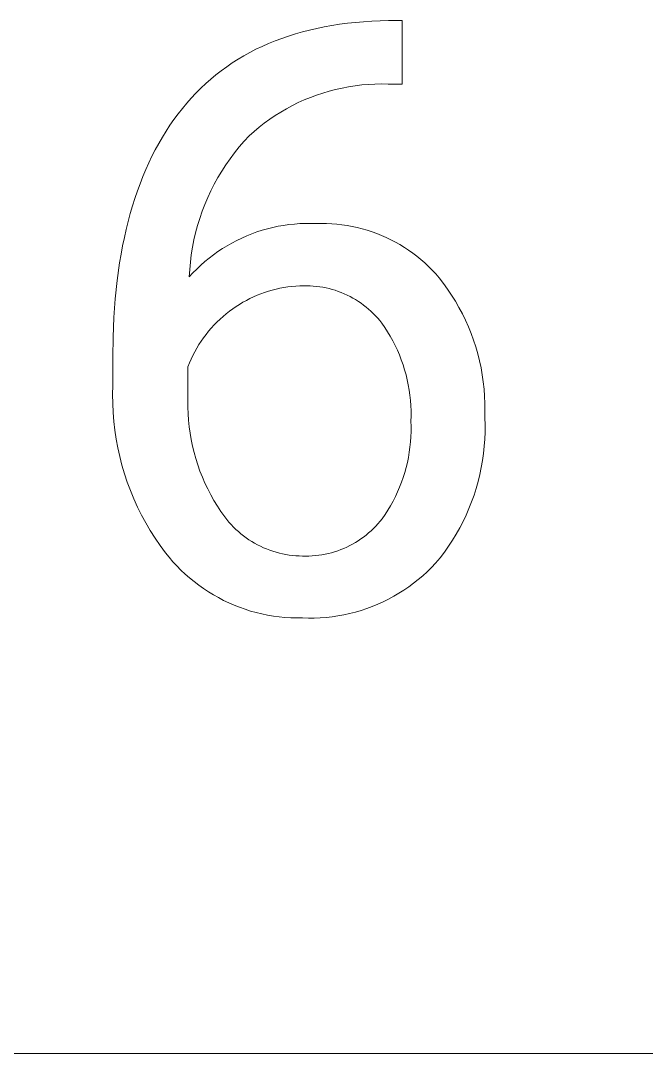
# Model space of a CAD drawing. Header units: millimetres. Extents: x 0 to 3480, y 0 to 2432.
# Drawn here: x 2866.1 to 2901.1, y 194.6 to 252.4 of the extents above; entities that cross this region are included whole.
import ezdxf

# ---------------------------------------------------------------- set-up
doc = ezdxf.new("R2010")
doc.units = ezdxf.units.MM
doc.header["$MEASUREMENT"] = 0
doc.layers.add('Domyślny', color=7, linetype='Continuous', true_color=0x000000)

msp = doc.modelspace()

# ---------------------------------------------------------------- linework, layer by layer
at = {"layer": 'Domyślny', "color": 18, "lineweight": 15, "true_color": 0x000000}
for p, q in [((2883.086, 252.02), (2883.509, 252.095)), ((2883.509, 252.095), (2883.941, 252.161)), ((2883.941, 252.161), (2884.379, 252.218)), ((2884.379, 252.218), (2884.825, 252.266)), ((2884.825, 252.266), (2885.278, 252.305)), ((2885.278, 252.305), (2885.739, 252.334)), ((2885.739, 252.334), (2886.207, 252.354)), ((2886.207, 252.354), (2886.682, 252.366)), ((2886.682, 252.366), (2887.436, 252.366)), ((2887.436, 252.366), (2887.436, 248.819)), ((2880.699, 251.375), (2881.079, 251.505)), ((2881.079, 251.505), (2881.465, 251.627)), ((2881.465, 251.627), (2881.859, 251.739)), ((2881.859, 251.739), (2882.261, 251.842)), ((2882.261, 251.842), (2882.67, 251.935)), ((2882.67, 251.935), (2883.086, 252.02)), ((2879.257, 250.761), (2879.606, 250.928)), ((2879.606, 250.928), (2879.963, 251.086)), ((2879.963, 251.086), (2880.328, 251.235)), ((2880.328, 251.235), (2880.699, 251.375)), ((2878.252, 250.204), (2878.579, 250.399)), ((2878.579, 250.399), (2878.914, 250.585)), ((2878.914, 250.585), (2879.257, 250.761)), ((2877.314, 249.564), (2877.619, 249.787)), ((2877.619, 249.787), (2877.932, 250)), ((2877.932, 250), (2878.252, 250.204)), ((2876.726, 249.091), (2877.016, 249.332)), ((2877.016, 249.332), (2877.314, 249.564)), ((2876.167, 248.582), (2876.443, 248.841)), ((2876.443, 248.841), (2876.726, 249.091)), ((2884.081, 248.595), (2883.72, 248.513)), ((2884.445, 248.664), (2884.081, 248.595)), ((2884.811, 248.721), (2884.445, 248.664)), ((2885.179, 248.765), (2884.811, 248.721)), ((2885.548, 248.798), (2885.179, 248.765)), ((2885.918, 248.817), (2885.548, 248.798)), ((2886.289, 248.824), (2885.918, 248.817)), ((2886.659, 248.819), (2886.289, 248.824)), ((2887.436, 248.819), (2886.659, 248.819)), ((2875.385, 247.748), (2875.638, 248.035)), ((2875.638, 248.035), (2875.899, 248.313)), ((2875.899, 248.313), (2876.167, 248.582)), ((2882.308, 248.068), (2881.965, 247.927)), ((2882.655, 248.197), (2882.308, 248.068)), ((2883.006, 248.314), (2882.655, 248.197)), ((2883.362, 248.42), (2883.006, 248.314)), ((2883.72, 248.513), (2883.362, 248.42)), ((2874.899, 247.146), (2875.139, 247.452)), ((2875.139, 247.452), (2875.385, 247.748)), ((2880.968, 247.437), (2880.648, 247.251)), ((2881.295, 247.611), (2880.968, 247.437)), ((2881.627, 247.775), (2881.295, 247.611)), ((2881.965, 247.927), (2881.627, 247.775)), ((2874.667, 246.833), (2874.899, 247.146)), ((2880.333, 247.055), (2880.026, 246.848)), ((2880.648, 247.251), (2880.333, 247.055)), ((2874.226, 246.181), (2874.443, 246.511)), ((2874.443, 246.511), (2874.667, 246.833)), ((2879.433, 246.404), (2879.148, 246.168)), ((2879.726, 246.631), (2879.433, 246.404)), ((2880.026, 246.848), (2879.726, 246.631)), ((2873.816, 245.495), (2874.017, 245.842)), ((2874.017, 245.842), (2874.226, 246.181)), ((2878.871, 245.922), (2878.588, 245.614)), ((2879.148, 246.168), (2878.871, 245.922)), ((2873.435, 244.776), (2873.622, 245.14)), ((2873.622, 245.14), (2873.816, 245.495)), ((2878.316, 245.298), (2878.055, 244.971)), ((2878.588, 245.614), (2878.316, 245.298)), ((2873.257, 244.404), (2873.435, 244.776)), ((2877.805, 244.637), (2877.567, 244.293)), ((2878.055, 244.971), (2877.805, 244.637)), ((2872.922, 243.635), (2873.085, 244.024)), ((2873.085, 244.024), (2873.257, 244.404)), ((2877.567, 244.293), (2877.34, 243.942)), ((2872.766, 243.238), (2872.922, 243.635)), ((2877.126, 243.584), (2876.925, 243.218)), ((2877.34, 243.942), (2877.126, 243.584)), ((2872.477, 242.419), (2872.618, 242.832)), ((2872.618, 242.832), (2872.766, 243.238)), ((2876.736, 242.845), (2876.559, 242.466)), ((2876.925, 243.218), (2876.736, 242.845)), ((2872.344, 241.996), (2872.477, 242.419)), ((2876.559, 242.466), (2876.396, 242.082)), ((2872.218, 241.566), (2872.344, 241.996)), ((2876.247, 241.692), (2876.111, 241.297)), ((2876.396, 242.082), (2876.247, 241.692)), ((2871.99, 240.679), (2872.101, 241.126)), ((2872.101, 241.126), (2872.218, 241.566)), ((2876.111, 241.297), (2875.988, 240.897)), ((2871.888, 240.223), (2871.99, 240.679)), ((2875.879, 240.494), (2875.784, 240.087)), ((2875.988, 240.897), (2875.879, 240.494)), ((2879.027, 240.431), (2879.315, 240.535)), ((2879.315, 240.535), (2879.607, 240.629)), ((2879.607, 240.629), (2879.902, 240.714)), ((2879.902, 240.714), (2880.2, 240.788)), ((2880.2, 240.788), (2880.5, 240.852)), ((2880.5, 240.852), (2880.802, 240.905)), ((2880.802, 240.905), (2881.106, 240.948)), ((2881.106, 240.948), (2881.411, 240.981)), ((2881.411, 240.981), (2881.717, 241.004)), ((2881.717, 241.004), (2882.024, 241.015)), ((2882.024, 241.015), (2882.331, 241.017)), ((2882.331, 241.017), (2882.637, 241.008)), ((2882.637, 241.008), (2882.926, 241.014)), ((2882.926, 241.014), (2883.214, 241.011)), ((2883.214, 241.011), (2883.502, 240.999)), ((2883.502, 240.999), (2883.789, 240.976)), ((2883.789, 240.976), (2884.075, 240.944)), ((2884.075, 240.944), (2884.36, 240.902)), ((2884.36, 240.902), (2884.644, 240.851)), ((2884.644, 240.851), (2884.925, 240.79)), ((2884.925, 240.79), (2885.205, 240.719)), ((2885.205, 240.719), (2885.482, 240.639)), ((2885.482, 240.639), (2885.756, 240.55)), ((2885.756, 240.55), (2886.026, 240.452)), ((2871.793, 239.759), (2871.888, 240.223)), ((2875.784, 240.087), (2875.703, 239.677)), ((2877.646, 239.765), (2877.913, 239.917)), ((2877.913, 239.917), (2878.184, 240.06)), ((2878.184, 240.06), (2878.461, 240.193)), ((2878.461, 240.193), (2878.742, 240.317)), ((2878.742, 240.317), (2879.027, 240.431)), ((2886.026, 240.452), (2886.294, 240.344)), ((2886.294, 240.344), (2886.557, 240.228)), ((2886.557, 240.228), (2886.817, 240.102)), ((2886.817, 240.102), (2887.072, 239.968)), ((2887.072, 239.968), (2887.322, 239.826)), ((2871.705, 239.286), (2871.793, 239.759)), ((2875.703, 239.677), (2875.637, 239.265)), ((2876.879, 239.257), (2877.129, 239.435)), ((2877.129, 239.435), (2877.385, 239.605)), ((2877.385, 239.605), (2877.646, 239.765)), ((2887.322, 239.826), (2887.568, 239.675)), ((2887.568, 239.675), (2887.808, 239.516)), ((2887.808, 239.516), (2888.043, 239.349)), ((2888.043, 239.349), (2888.272, 239.174)), ((2871.488, 237.818), (2871.625, 238.805)), ((2871.625, 238.805), (2871.705, 239.286)), ((2875.584, 238.851), (2875.546, 238.435)), ((2875.637, 239.265), (2875.584, 238.851)), ((2876.169, 238.672), (2876.399, 238.875)), ((2876.399, 238.875), (2876.636, 239.07)), ((2876.636, 239.07), (2876.879, 239.257)), ((2888.272, 239.174), (2888.495, 238.991)), ((2888.495, 238.991), (2888.711, 238.801)), ((2888.711, 238.801), (2888.921, 238.604)), ((2875.546, 238.435), (2875.521, 238.018)), ((2875.521, 238.018), (2875.73, 238.243)), ((2875.73, 238.243), (2875.945, 238.461)), ((2875.945, 238.461), (2876.169, 238.672)), ((2888.921, 238.604), (2889.125, 238.4)), ((2889.125, 238.4), (2889.321, 238.189)), ((2889.321, 238.189), (2889.51, 237.971)), ((2871.382, 236.797), (2871.488, 237.818)), ((2889.51, 237.971), (2889.756, 237.654)), ((2889.756, 237.654), (2889.991, 237.329)), ((2879.531, 237.079), (2879.324, 236.996)), ((2879.741, 237.155), (2879.531, 237.079)), ((2879.953, 237.224), (2879.741, 237.155)), ((2880.167, 237.285), (2879.953, 237.224)), ((2880.384, 237.34), (2880.167, 237.285)), ((2880.601, 237.388), (2880.384, 237.34)), ((2880.821, 237.428), (2880.601, 237.388)), ((2881.041, 237.461), (2880.821, 237.428)), ((2881.263, 237.486), (2881.041, 237.461)), ((2881.485, 237.505), (2881.263, 237.486)), ((2881.708, 237.516), (2881.485, 237.505)), ((2881.931, 237.519), (2881.708, 237.516)), ((2882.11, 237.521), (2881.931, 237.519)), ((2882.29, 237.517), (2882.11, 237.521)), ((2882.469, 237.507), (2882.29, 237.517)), ((2882.648, 237.491), (2882.469, 237.507)), ((2882.826, 237.469), (2882.648, 237.491)), ((2883.003, 237.441), (2882.826, 237.469)), ((2883.18, 237.407), (2883.003, 237.441)), ((2883.355, 237.367), (2883.18, 237.407)), ((2883.528, 237.321), (2883.355, 237.367)), ((2883.7, 237.269), (2883.528, 237.321)), ((2883.87, 237.211), (2883.7, 237.269)), ((2884.038, 237.148), (2883.87, 237.211)), ((2884.204, 237.079), (2884.038, 237.148)), ((2884.367, 237.004), (2884.204, 237.079)), ((2889.991, 237.329), (2890.215, 236.996)), ((2871.306, 235.743), (2871.382, 236.797)), ((2878.336, 236.483), (2878.149, 236.361)), ((2878.527, 236.598), (2878.336, 236.483)), ((2878.721, 236.708), (2878.527, 236.598)), ((2878.919, 236.811), (2878.721, 236.708)), ((2879.12, 236.907), (2878.919, 236.811)), ((2879.324, 236.996), (2879.12, 236.907)), ((2884.528, 236.924), (2884.367, 237.004)), ((2884.686, 236.838), (2884.528, 236.924)), ((2884.841, 236.748), (2884.686, 236.838)), ((2884.992, 236.652), (2884.841, 236.748)), ((2885.141, 236.551), (2884.992, 236.652)), ((2885.286, 236.445), (2885.141, 236.551)), ((2885.427, 236.334), (2885.286, 236.445)), ((2890.215, 236.996), (2890.427, 236.656)), ((2890.427, 236.656), (2890.627, 236.308)), ((2877.596, 235.956), (2877.417, 235.808)), ((2877.779, 236.097), (2877.596, 235.956)), ((2877.967, 236.233), (2877.779, 236.097)), ((2878.149, 236.361), (2877.967, 236.233)), ((2885.564, 236.218), (2885.427, 236.334)), ((2885.698, 236.098), (2885.564, 236.218)), ((2885.827, 235.973), (2885.698, 236.098)), ((2885.952, 235.844), (2885.827, 235.973)), ((2890.627, 236.308), (2890.815, 235.954)), ((2890.815, 235.954), (2890.991, 235.593)), ((2871.26, 234.654), (2871.306, 235.743)), ((2876.914, 235.33), (2876.757, 235.159)), ((2877.076, 235.495), (2876.914, 235.33)), ((2877.244, 235.654), (2877.076, 235.495)), ((2877.417, 235.808), (2877.244, 235.654)), ((2886.073, 235.711), (2885.952, 235.844)), ((2886.189, 235.574), (2886.073, 235.711)), ((2886.3, 235.433), (2886.189, 235.574)), ((2886.467, 235.194), (2886.3, 235.433)), ((2890.991, 235.593), (2891.154, 235.227)), ((2876.461, 234.803), (2876.322, 234.617)), ((2876.606, 234.983), (2876.461, 234.803)), ((2876.757, 235.159), (2876.606, 234.983)), ((2886.625, 234.948), (2886.467, 235.194)), ((2886.776, 234.698), (2886.625, 234.948)), ((2891.154, 235.227), (2891.304, 234.855)), ((2891.304, 234.855), (2891.442, 234.478)), ((2871.245, 233.533), (2871.26, 234.654)), ((2876.064, 234.233), (2875.945, 234.034)), ((2876.19, 234.427), (2876.064, 234.233)), ((2876.322, 234.617), (2876.19, 234.427)), ((2886.917, 234.443), (2886.776, 234.698)), ((2887.051, 234.183), (2886.917, 234.443)), ((2887.175, 233.919), (2887.051, 234.183)), ((2891.442, 234.478), (2891.567, 234.097)), ((2875.726, 233.626), (2875.628, 233.416)), ((2875.832, 233.832), (2875.726, 233.626)), ((2875.945, 234.034), (2875.832, 233.832)), ((2887.291, 233.651), (2887.175, 233.919)), ((2887.397, 233.379), (2887.291, 233.651)), ((2891.567, 234.097), (2891.678, 233.711)), ((2891.678, 233.711), (2891.776, 233.322)), ((2871.245, 231.933), (2871.245, 233.533)), ((2875.536, 233.204), (2875.452, 232.988)), ((2875.452, 232.988), (2875.452, 231.458)), ((2875.628, 233.416), (2875.536, 233.204)), ((2887.494, 233.103), (2887.397, 233.379)), ((2887.582, 232.825), (2887.494, 233.103)), ((2891.776, 233.322), (2891.861, 232.93)), ((2887.661, 232.544), (2887.582, 232.825)), ((2887.73, 232.26), (2887.661, 232.544)), ((2891.861, 232.93), (2891.932, 232.536)), ((2891.932, 232.536), (2891.99, 232.138)), ((2871.232, 231.433), (2871.245, 231.933)), ((2887.789, 231.974), (2887.73, 232.26)), ((2887.839, 231.686), (2887.789, 231.974)), ((2891.99, 232.138), (2892.034, 231.74)), ((2871.237, 230.933), (2871.232, 231.433)), ((2875.452, 231.458), (2875.441, 231.093)), ((2887.879, 231.397), (2887.839, 231.686)), ((2887.91, 231.107), (2887.879, 231.397)), ((2892.034, 231.74), (2892.064, 231.34)), ((2892.064, 231.34), (2892.08, 230.939)), ((2871.259, 230.433), (2871.237, 230.933)), ((2875.441, 231.093), (2875.441, 230.727)), ((2875.441, 230.727), (2875.455, 230.362)), ((2887.931, 230.815), (2887.91, 231.107)), ((2887.941, 230.524), (2887.931, 230.815)), ((2892.08, 230.939), (2892.083, 230.538)), ((2871.298, 229.934), (2871.259, 230.433)), ((2875.455, 230.362), (2875.48, 229.998)), ((2887.934, 229.94), (2887.943, 230.232)), ((2887.943, 230.232), (2887.941, 230.524)), ((2892.083, 230.538), (2892.071, 230.137)), ((2892.071, 230.137), (2892.085, 229.737)), ((2871.355, 229.437), (2871.298, 229.934)), ((2875.48, 229.998), (2875.518, 229.634)), ((2875.518, 229.634), (2875.569, 229.272)), ((2887.943, 229.65), (2887.934, 229.94)), ((2887.942, 229.36), (2887.943, 229.65)), ((2892.085, 229.737), (2892.084, 229.336)), ((2871.429, 228.943), (2871.355, 229.437)), ((2871.52, 228.451), (2871.429, 228.943)), ((2875.569, 229.272), (2875.631, 228.912)), ((2887.912, 228.781), (2887.932, 229.07)), ((2887.932, 229.07), (2887.942, 229.36)), ((2892.07, 228.936), (2892.043, 228.537)), ((2892.084, 229.336), (2892.07, 228.936)), ((2871.628, 227.962), (2871.52, 228.451)), ((2875.631, 228.912), (2875.706, 228.554)), ((2875.706, 228.554), (2875.793, 228.199)), ((2887.843, 228.205), (2887.882, 228.493)), ((2887.882, 228.493), (2887.912, 228.781)), ((2892.043, 228.537), (2892.001, 228.138)), ((2871.753, 227.478), (2871.628, 227.962)), ((2875.793, 228.199), (2875.891, 227.847)), ((2875.891, 227.847), (2876.002, 227.499)), ((2887.735, 227.636), (2887.794, 227.92)), ((2887.794, 227.92), (2887.843, 228.205)), ((2892.001, 228.138), (2891.946, 227.742)), ((2871.895, 226.998), (2871.753, 227.478)), ((2876.002, 227.499), (2876.124, 227.155)), ((2887.59, 227.074), (2887.667, 227.354)), ((2887.667, 227.354), (2887.735, 227.636)), ((2891.878, 227.347), (2891.795, 226.955)), ((2891.946, 227.742), (2891.878, 227.347)), ((2872.054, 226.524), (2871.895, 226.998)), ((2876.124, 227.155), (2876.258, 226.815)), ((2876.258, 226.815), (2876.403, 226.479)), ((2887.407, 226.524), (2887.503, 226.798)), ((2887.503, 226.798), (2887.59, 227.074)), ((2891.795, 226.955), (2891.7, 226.567)), ((2872.229, 226.055), (2872.054, 226.524)), ((2872.42, 225.593), (2872.229, 226.055)), ((2876.403, 226.479), (2876.56, 226.149)), ((2876.56, 226.149), (2876.727, 225.824)), ((2887.188, 225.987), (2887.302, 226.254)), ((2887.302, 226.254), (2887.407, 226.524)), ((2891.591, 226.181), (2891.469, 225.8)), ((2891.7, 226.567), (2891.591, 226.181)), ((2872.627, 225.137), (2872.42, 225.593)), ((2876.727, 225.824), (2876.906, 225.505)), ((2876.906, 225.505), (2877.095, 225.193)), ((2886.793, 225.212), (2886.933, 225.466)), ((2886.933, 225.466), (2887.065, 225.725)), ((2887.065, 225.725), (2887.188, 225.987)), ((2891.469, 225.8), (2891.335, 225.423)), ((2872.849, 224.689), (2872.627, 225.137)), ((2877.095, 225.193), (2877.295, 224.887)), ((2877.295, 224.887), (2877.4, 224.732)), ((2886.488, 224.72), (2886.645, 224.963)), ((2886.645, 224.963), (2886.793, 225.212)), ((2891.187, 225.051), (2891.026, 224.684)), ((2891.335, 225.423), (2891.187, 225.051)), ((2873.088, 224.249), (2872.849, 224.689)), ((2877.4, 224.732), (2877.51, 224.582)), ((2877.51, 224.582), (2877.625, 224.435)), ((2877.625, 224.435), (2877.746, 224.292)), ((2886.09, 224.2), (2886.209, 224.338)), ((2886.209, 224.338), (2886.323, 224.481)), ((2886.323, 224.481), (2886.488, 224.72)), ((2890.854, 224.323), (2890.668, 223.968)), ((2891.026, 224.684), (2890.854, 224.323)), ((2873.341, 223.818), (2873.088, 224.249)), ((2873.609, 223.396), (2873.341, 223.818)), ((2877.746, 224.292), (2877.871, 224.153)), ((2877.871, 224.153), (2878, 224.018)), ((2878, 224.018), (2878.134, 223.888)), ((2878.134, 223.888), (2878.273, 223.763)), ((2878.273, 223.763), (2878.415, 223.642)), ((2885.569, 223.688), (2885.705, 223.809)), ((2885.705, 223.809), (2885.838, 223.935)), ((2885.838, 223.935), (2885.966, 224.065)), ((2885.966, 224.065), (2886.09, 224.2)), ((2890.668, 223.968), (2890.471, 223.619)), ((2873.892, 222.983), (2873.609, 223.396)), ((2878.415, 223.642), (2878.562, 223.527)), ((2878.562, 223.527), (2878.712, 223.416)), ((2878.712, 223.416), (2878.866, 223.31)), ((2878.866, 223.31), (2879.024, 223.21)), ((2879.024, 223.21), (2879.184, 223.115)), ((2884.67, 223.064), (2884.828, 223.155)), ((2884.828, 223.155), (2884.983, 223.252)), ((2884.983, 223.252), (2885.135, 223.353)), ((2885.135, 223.353), (2885.283, 223.46)), ((2885.283, 223.46), (2885.428, 223.572)), ((2885.428, 223.572), (2885.569, 223.688)), ((2890.262, 223.278), (2890.042, 222.944)), ((2890.471, 223.619), (2890.262, 223.278)), ((2874.189, 222.58), (2873.892, 222.983)), ((2874.393, 222.326), (2874.189, 222.58)), ((2879.184, 223.115), (2879.348, 223.025)), ((2879.348, 223.025), (2879.515, 222.942)), ((2879.515, 222.942), (2879.685, 222.863)), ((2879.685, 222.863), (2879.857, 222.791)), ((2879.857, 222.791), (2880.032, 222.724)), ((2880.032, 222.724), (2880.208, 222.664)), ((2880.208, 222.664), (2880.387, 222.609)), ((2880.387, 222.609), (2880.567, 222.561)), ((2883.311, 222.538), (2883.488, 222.583)), ((2883.488, 222.583), (2883.663, 222.635)), ((2883.663, 222.635), (2883.837, 222.692)), ((2883.837, 222.692), (2884.008, 222.755)), ((2884.008, 222.755), (2884.178, 222.824)), ((2884.178, 222.824), (2884.344, 222.898)), ((2884.344, 222.898), (2884.508, 222.978)), ((2884.508, 222.978), (2884.67, 223.064)), ((2889.81, 222.617), (2889.567, 222.299)), ((2890.042, 222.944), (2889.81, 222.617)), ((2874.607, 222.079), (2874.393, 222.326)), ((2874.828, 221.84), (2874.607, 222.079)), ((2880.567, 222.561), (2880.749, 222.518)), ((2880.749, 222.518), (2880.932, 222.482)), ((2880.932, 222.482), (2881.117, 222.452)), ((2881.117, 222.452), (2881.302, 222.428)), ((2881.302, 222.428), (2881.488, 222.411)), ((2881.488, 222.411), (2881.674, 222.4)), ((2881.674, 222.4), (2881.861, 222.395)), ((2881.861, 222.395), (2882.044, 222.391)), ((2882.044, 222.391), (2882.226, 222.394)), ((2882.226, 222.394), (2882.409, 222.402)), ((2882.409, 222.402), (2882.591, 222.417)), ((2882.591, 222.417), (2882.772, 222.438)), ((2882.772, 222.438), (2882.953, 222.465)), ((2882.953, 222.465), (2883.133, 222.499)), ((2883.133, 222.499), (2883.311, 222.538)), ((2889.567, 222.299), (2889.313, 221.989)), ((2875.058, 221.608), (2874.828, 221.84)), ((2875.296, 221.384), (2875.058, 221.608)), ((2888.845, 221.517), (2888.598, 221.294)), ((2889.083, 221.749), (2888.845, 221.517)), ((2889.313, 221.989), (2889.083, 221.749)), ((2875.541, 221.169), (2875.296, 221.384)), ((2875.794, 220.962), (2875.541, 221.169)), ((2876.053, 220.764), (2875.794, 220.962)), ((2888.083, 220.873), (2887.815, 220.676)), ((2888.344, 221.079), (2888.083, 220.873)), ((2888.598, 221.294), (2888.344, 221.079)), ((2876.319, 220.575), (2876.053, 220.764)), ((2876.592, 220.396), (2876.319, 220.575)), ((2876.871, 220.226), (2876.592, 220.396)), ((2887.259, 220.312), (2886.972, 220.144)), ((2887.54, 220.489), (2887.259, 220.312)), ((2887.815, 220.676), (2887.54, 220.489)), ((2877.155, 220.066), (2876.871, 220.226)), ((2877.445, 219.915), (2877.155, 220.066)), ((2877.739, 219.775), (2877.445, 219.915)), ((2878.039, 219.645), (2877.739, 219.775)), ((2886.078, 219.702), (2885.77, 219.576)), ((2886.381, 219.839), (2886.078, 219.702)), ((2886.679, 219.986), (2886.381, 219.839)), ((2886.972, 220.144), (2886.679, 219.986)), ((2878.342, 219.526), (2878.039, 219.645)), ((2878.65, 219.417), (2878.342, 219.526)), ((2878.961, 219.318), (2878.65, 219.417)), ((2879.276, 219.231), (2878.961, 219.318)), ((2879.593, 219.154), (2879.276, 219.231)), ((2879.913, 219.089), (2879.593, 219.154)), ((2884.176, 219.108), (2883.849, 219.048)), ((2884.501, 219.179), (2884.176, 219.108)), ((2884.824, 219.262), (2884.501, 219.179)), ((2885.143, 219.355), (2884.824, 219.262)), ((2885.458, 219.46), (2885.143, 219.355)), ((2885.77, 219.576), (2885.458, 219.46)), ((2880.234, 219.034), (2879.913, 219.089)), ((2880.558, 218.991), (2880.234, 219.034)), ((2880.883, 218.959), (2880.558, 218.991)), ((2881.208, 218.938), (2880.883, 218.959)), ((2881.535, 218.928), (2881.208, 218.938)), ((2881.861, 218.93), (2881.535, 218.928)), ((2882.193, 218.921), (2881.861, 218.93)), ((2882.526, 218.923), (2882.193, 218.921)), ((2882.858, 218.937), (2882.526, 218.923)), ((2883.19, 218.963), (2882.858, 218.937)), ((2883.52, 219), (2883.19, 218.963)), ((2883.849, 219.048), (2883.52, 219)), ((2165.118, 194.556), (3480.374, 194.556))]:
    msp.add_line(p, q, dxfattribs=at)

doc.saveas('drawing.dxf')
